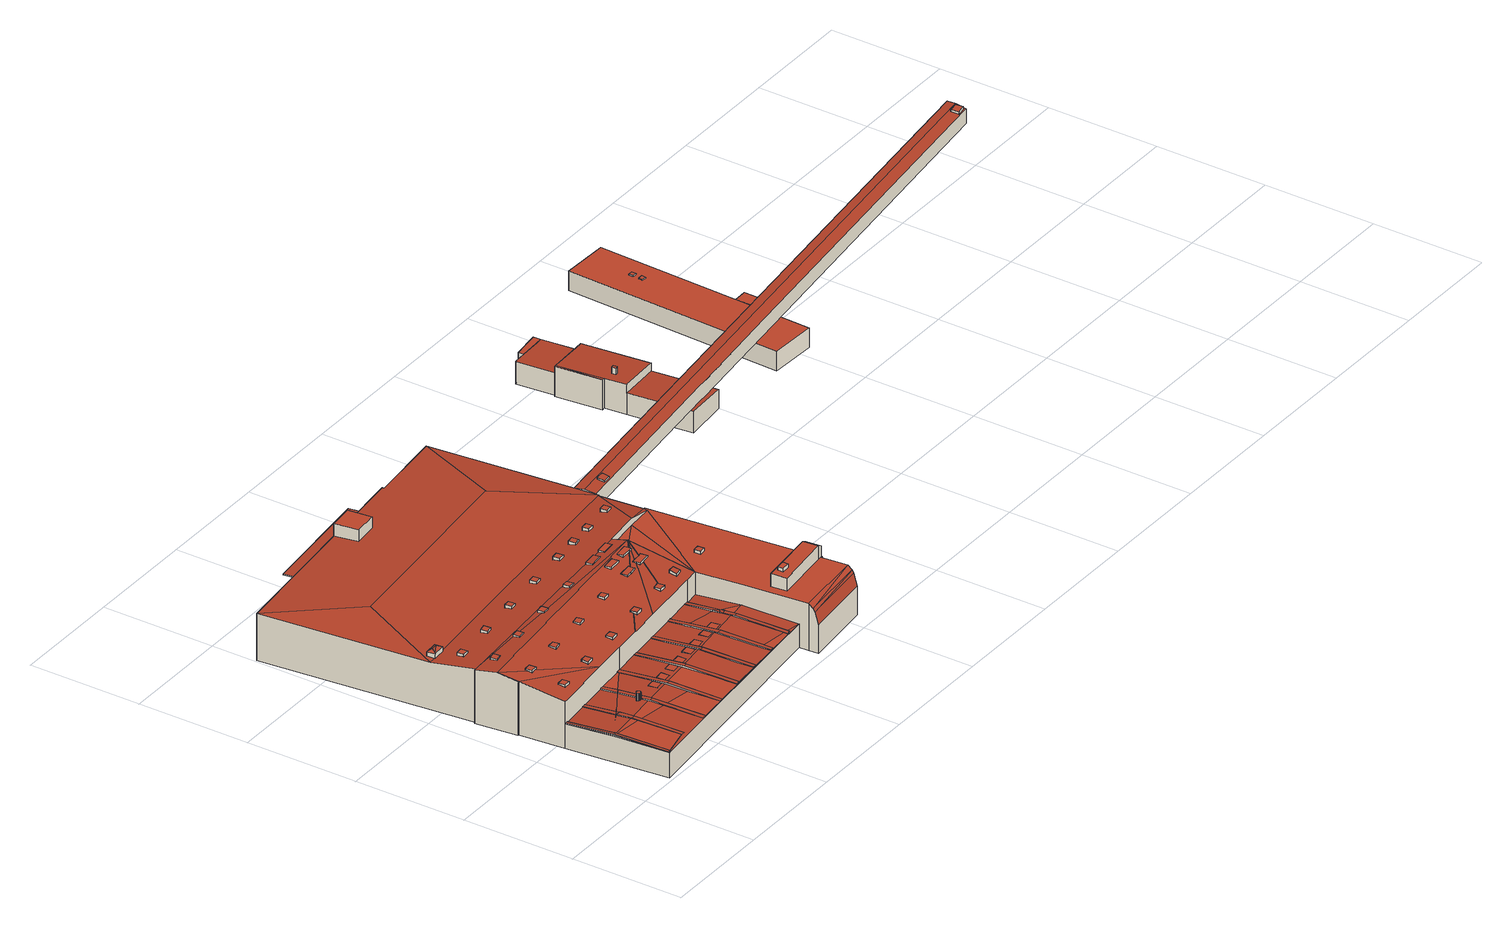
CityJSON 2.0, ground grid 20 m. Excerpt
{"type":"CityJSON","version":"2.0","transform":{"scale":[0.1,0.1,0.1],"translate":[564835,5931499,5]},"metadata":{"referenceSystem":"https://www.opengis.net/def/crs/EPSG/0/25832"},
"CityObjects":{
"building1":{"type":"Building","attributes":{"Grundfläche 2D":3963.19,"Grundhöhe NN":5.28},"children":["building1-1","building1-2","building1-3","building1-4","building1-5","building1-6","building1-7","building1-8","building1-9","building1-10","building1-11","building1-12","building1-13","building1-14","building1-15","building1-16","building1-17","building1-18","building1-19","building1-20","building1-21","building1-22","building1-23","building1-24","building1-25","building1-26","building1-27","building1-28","building1-29","building1-30","building1-31","building1-32","building1-33","building1-34","building1-35","building1-36","building1-37","building1-38","building1-39","building1-40","building1-41","building1-42"],"geometry":[{"type":"MultiSurface","lod":"3","boundaries":[[[0,1,2,3,4,5,6,7,8,9,10,11,12]],[[9,8,13,14]],[[15,16,17,18,19,20,21]],[[20,19,22,23]],[[24,25,26]],[[26,25,27,28]],[[27,29,30,31,28]],[[30,29,32,33]],[[34,35,24,26,36,37]],[[38,39,40,41,42,43,44]],[[42,41,45,46]],[[47,48,49,50]],[[49,51,52]],[[49,52,50]],[[52,51,53,54]],[[55,56,55,57,54,53]],[[58,59,60,61,62,63,64,65,66,67]],[[65,64,68,69]],[[70,71,72,73]],[[72,74,73]],[[73,74,75,76,77,78,79,80]],[[79,78,81,82]],[[83,84,85,86],[87,88,89,90]],[[91,92,93,94]],[[95,96,97,98,99,100]],[[56,101,102,81,103,104,57,55]],[[105,106,56,55,107]],[[108,109,110,111,112,102,113]],[[114,102,112]],[[115,102,116]],[[117,118,119,120,46,102,115]],[[45,102,46]],[[121,122,82,102,45]],[[81,102,82]],[[123,113,102,124]],[[125,126,127,128,129,130,116,102,114,131,132,133,134]],[[135,106,105,107,136]],[[137,104,103,138,139]],[[122,121,140,141]],[[142,111,110,143]],[[144,145,124,146,147]],[[148,149,150,151]],[[149,148,152,153,142,143,154,155]],[[145,156,157,123,124]],[[158,159,160,161,162,133,132,163,164,165,166]],[[167,168,129,128,169,170,171]],[[136,172,173,174,175,176,177,178,179,106,135]],[[180,181,182,119,118]],[[141,140,183,184,185,186]],[[187,97,188,137,139,189,190,191,192]],[[193,194,185,184,195]],[[98,97,187]],[[174,173,175]],[[196,197,198,199,200,201,202,203,204,205,206]],[[204,207,205]],[[208,209,210,211,207,212,213]],[[207,211,210,209,214,206,205]],[[215,216,217,218,219,212,220,221]],[[212,219,218,217,216,215,213]],[[221,222,223]],[[224,225,226,221,223]],[[227,228,224,223]],[[229,230,215,230]],[[231,232,231,229,230,229]],[[233,234,235]],[[215,230,236,230]],[[215,221,226,225,224,237,238,235,239,240,241,242,243],[236,230,229,231,232,231,229,230,215,230],[235,234,233]],[[242,243,215,243]],[[241,242,243,242]],[[244,245,246,247,215,243,242,241,248],[215,249,250,249]],[[250,249,215,249]],[[247,251,252]],[[253,247,252]],[[254,255,251,247,256,257,258,259,260,261,262,263],[264,265,266,267]],[[255,209,208]],[[251,255,208]],[[214,196,206]],[[268,253,252]],[[269,258,257]],[[270,271,269]],[[271,258,269]],[[272,273,274,270]],[[274,271,270]],[[56,106,179,275]],[[247,253,215]],[[213,268,252,251,208]],[[253,268,213,215]],[[13,8,7,6,5,4,3,158,166,165,164,163,132,131,114]],[[13,114,112,14]],[[152,148,151,1,0,12,11,10,9,14,112,111,142,153]],[[22,19,18,180,118,117,115]],[[22,115,116,23]],[[130,129,168,167,15,21,20,23,116]],[[149,24,35,150]],[[154,143,110,109,32,29,27,25,24,149,155]],[[32,109,108,33]],[[113,123,157,156,28,31,30,33,108]],[[28,156,145,26]],[[144,147,37,36,26,145]],[[184,183,140,121,45,41,40,39,38,193,195]],[[181,43,42,46,120,119,182]],[[176,175,49,48,177]],[[173,51,49,175]],[[53,51,173,172,136,107,55]],[[50,52,54,57,104,137,188,97]],[[96,95,47,50,97]],[[68,64,63,62,61,60,171,170,169,128,127,126]],[[68,126,125,69]],[[67,66,65,69,125,134,133,162,161,160,159,59,58]],[[72,71,100,99,98,187,192,191,75,74]],[[75,191,190,76]],[[77,189,139,138,103,81,78]],[[185,194,70,73,80,79,82,122,141,186]],[[86,267,266,83]],[[83,266,265,84]],[[264,85,84,265]],[[94,202,201,91]],[[91,201,200,92]],[[199,93,92,200]],[[202,94,93,199]],[[276,101,56,275,179,277]],[[278,102,101,276]],[[279,204,203,202,199,198,280]],[[281,212,207,204,279]],[[282,220,212,281]],[[283,222,221,220,282]],[[284,223,222,283]],[[285,227,223,284,277,179]],[[179,178,177,48,47,95,100,71,70,194,193,38,44,43,238,237,224,228,227,285]],[[248,241,240,239,235,238,43,181,180,18,17,16,15,167,171,60,59,159,158,3,2,1,151,150,35,34,37,246,245,244]],[[147,146,247,246,37]],[[102,278,286,257,256,247,146,124]],[[287,259,258,288]],[[289,260,259,287]],[[290,291,262,261,260,289]],[[292,263,262,291]],[[293,254,263,292]],[[294,255,254,293]],[[295,209,255,294]],[[296,214,209,295]],[[297,196,214,296]],[[298,197,196,297]],[[280,198,197,298]],[[299,272,270,269,257,286]],[[300,273,272,299]],[[301,302,288,258,271,274,273,300]],[[276,277,284,283,282,281,279,280,298,297,296,295,294,293,292,291,290,289,287,288,302,301,300,299,286,278]]],"semantics":{"surfaces":[{"type":"RoofSurface"},{"type":"WallSurface"},{"type":"GroundSurface"}],"values":[0,0,0,0,0,0,0,0,0,0,0,0,0,0,0,0,0,0,0,0,0,0,0,0,0,0,0,0,0,0,0,0,0,0,0,0,0,0,0,0,0,0,0,0,0,0,0,0,0,0,0,0,0,0,0,0,0,0,0,0,0,0,0,0,0,0,0,0,0,0,0,0,0,0,0,0,0,0,0,0,0,0,0,1,1,1,1,1,1,1,1,1,1,1,1,1,1,1,1,1,1,1,1,1,1,1,1,1,1,1,1,1,1,1,1,1,1,1,1,1,1,1,1,1,1,1,1,1,1,1,1,1,1,1,1,1,1,1,1,1,1,1,1,1,1,1,2]}}]},
"building1-1":{"type":"BuildingInstallation","attributes":{"relationToConstruction":"outside"},"parents":["building1"],"geometry":[{"type":"MultiSurface","lod":"3","boundaries":[[[303,304,305,306]],[[305,307,306]],[[306,307,308,303]],[[303,308,304]]],"semantics":{"surfaces":[{"type":"RoofSurface"},{"type":"WallSurface"}],"values":[0,1,1,1]}}]},
"building1-2":{"type":"BuildingInstallation","attributes":{"relationToConstruction":"outside"},"parents":["building1"],"geometry":[{"type":"MultiSurface","lod":"3","boundaries":[[[309,310,311,312]],[[313,310,309]],[[314,311,310,313]],[[312,311,314]]],"semantics":{"surfaces":[{"type":"RoofSurface"},{"type":"WallSurface"}],"values":[0,1,1,1]}}]},
"building1-3":{"type":"BuildingInstallation","attributes":{"relationToConstruction":"outside"},"parents":["building1"],"geometry":[{"type":"MultiSurface","lod":"3","boundaries":[[[315,316,317,318,319,285]],[[320,321,322,323,315]],[[323,316,315]],[[285,179,106,56,320,315]],[[320,56,324,321]],[[321,324,105,135,323,322]],[[316,323,135,174]],[[325,178,319,318,317,316,174]],[[285,319,178,179]]],"semantics":{"surfaces":[{"type":"RoofSurface"},{"type":"WallSurface"}],"values":[0,0,0,1,1,1,1,1,1]}}]},
"building1-4":{"type":"BuildingInstallation","attributes":{"relationToConstruction":"outside"},"parents":["building1"],"geometry":[{"type":"MultiSurface","lod":"3","boundaries":[[[326,327,328,329]],[[330,327,326]],[[331,328,327,330]],[[329,328,331]]],"semantics":{"surfaces":[{"type":"RoofSurface"},{"type":"WallSurface"}],"values":[0,1,1,1]}}]},
"building1-5":{"type":"BuildingInstallation","attributes":{"relationToConstruction":"outside"},"parents":["building1"],"geometry":[{"type":"MultiSurface","lod":"3","boundaries":[[[332,333,334,335]],[[336,333,332]],[[337,334,333,336]],[[335,334,337]]],"semantics":{"surfaces":[{"type":"RoofSurface"},{"type":"WallSurface"}],"values":[0,1,1,1]}}]},
"building1-6":{"type":"BuildingInstallation","attributes":{"relationToConstruction":"outside"},"parents":["building1"],"geometry":[{"type":"MultiSurface","lod":"3","boundaries":[[[338,339,340,341]],[[342,339,338]],[[343,340,339,342]],[[341,340,343]]],"semantics":{"surfaces":[{"type":"RoofSurface"},{"type":"WallSurface"}],"values":[0,1,1,1]}}]},
"building1-7":{"type":"BuildingInstallation","attributes":{"relationToConstruction":"outside"},"parents":["building1"],"geometry":[{"type":"MultiSurface","lod":"3","boundaries":[[[344,345,346,347,348,349,350,351,352,353,354,355,356,357,358,359,360,361,362,363,364,365,366]],[[348,367,368,349]],[[346,369,370,347]],[[347,370,367,348]],[[349,368,371,350]],[[350,371,372,351]],[[351,372,373,352]],[[352,373,374,353]],[[353,374,375,354]],[[354,375,376,355]],[[355,376,377,356]],[[356,377,378,357]],[[357,378,379,358]],[[358,379,380,359]],[[359,380,381,360]],[[360,381,382,361]],[[361,382,383,362]],[[362,383,384,363]],[[363,384,385,364]],[[385,189,77,365,364]],[[365,77,76,366]],[[190,191,344,366,76]],[[344,191,386,345]],[[345,386,369,346]]],"semantics":{"surfaces":[{"type":"RoofSurface"},{"type":"WallSurface"}],"values":[0,1,1,1,1,1,1,1,1,1,1,1,1,1,1,1,1,1,1,1,1,1,1,1]}}]},
"building1-8":{"type":"BuildingInstallation","attributes":{"relationToConstruction":"outside"},"parents":["building1"],"geometry":[{"type":"MultiSurface","lod":"3","boundaries":[[[387,388,389,390]],[[391,388,387]],[[392,389,388,391]],[[390,389,392]]],"semantics":{"surfaces":[{"type":"RoofSurface"},{"type":"WallSurface"}],"values":[0,1,1,1]}}]},
"building1-9":{"type":"BuildingInstallation","attributes":{"relationToConstruction":"outside"},"parents":["building1"],"geometry":[{"type":"MultiSurface","lod":"3","boundaries":[[[393,394,395,396]],[[396,397,398]],[[395,397,396]],[[399,397,394]],[[394,397,395]],[[400,398,397,399]],[[211,401,394,393,396,402]],[[403,399,394,401]],[[210,404,398,400,399,403]],[[402,396,398,404]]],"semantics":{"surfaces":[{"type":"RoofSurface"},{"type":"WallSurface"}],"values":[0,0,0,0,0,0,1,1,1,1]}}]},
"building1-10":{"type":"BuildingInstallation","attributes":{"relationToConstruction":"outside"},"parents":["building1"],"geometry":[{"type":"MultiSurface","lod":"3","boundaries":[[[405,406,407,408,409,410,411,412,413]],[[406,414,415,407]],[[407,415,416,408]],[[234,417,418,412,411,410,409,408,416,419]],[[418,233,420,414,406,405,413,412]]],"semantics":{"surfaces":[{"type":"RoofSurface"},{"type":"WallSurface"}],"values":[0,1,1,1,1]}}]},
"building1-11":{"type":"BuildingInstallation","attributes":{"relationToConstruction":"outside"},"parents":["building1"],"geometry":[{"type":"MultiSurface","lod":"3","boundaries":[[[421,422,423,424]],[[425,421,424,426]],[[427,422,421,425]],[[428,423,422,427]],[[423,428,426,424]]],"semantics":{"surfaces":[{"type":"RoofSurface"},{"type":"WallSurface"}],"values":[0,1,1,1,1]}}]},
"building1-12":{"type":"BuildingInstallation","attributes":{"relationToConstruction":"outside"},"parents":["building1"],"geometry":[{"type":"MultiSurface","lod":"3","boundaries":[[[429,430,431,432]],[[433,429,432,434]],[[435,430,429,433]],[[436,431,430,435]],[[434,432,431,436]]],"semantics":{"surfaces":[{"type":"RoofSurface"},{"type":"WallSurface"}],"values":[0,1,1,1,1]}}]},
"building1-13":{"type":"BuildingInstallation","attributes":{"relationToConstruction":"outside"},"parents":["building1"],"geometry":[{"type":"MultiSurface","lod":"3","boundaries":[[[437,438,439,440]],[[441,437,440,442]],[[443,438,437,441]],[[444,439,438,443]],[[442,440,439,444]]],"semantics":{"surfaces":[{"type":"RoofSurface"},{"type":"WallSurface"}],"values":[0,1,1,1,1]}}]},
"building1-14":{"type":"BuildingInstallation","attributes":{"relationToConstruction":"outside"},"parents":["building1"],"geometry":[{"type":"MultiSurface","lod":"3","boundaries":[[[445,446,447,448]],[[449,445,448,450]],[[451,446,445,449]],[[452,447,446,451]],[[450,448,447,452]]],"semantics":{"surfaces":[{"type":"RoofSurface"},{"type":"WallSurface"}],"values":[0,1,1,1,1]}}]},
"building1-15":{"type":"BuildingInstallation","attributes":{"relationToConstruction":"outside"},"parents":["building1"],"geometry":[{"type":"MultiSurface","lod":"3","boundaries":[[[453,454,455,456]],[[457,453,456,458]],[[459,454,453,457]],[[460,455,454,459]],[[458,456,455,460]]],"semantics":{"surfaces":[{"type":"RoofSurface"},{"type":"WallSurface"}],"values":[0,1,1,1,1]}}]},
"building1-16":{"type":"BuildingInstallation","attributes":{"relationToConstruction":"outside"},"parents":["building1"],"geometry":[{"type":"MultiSurface","lod":"3","boundaries":[[[461,462,463,464]],[[465,461,464,466]],[[467,462,461,465]],[[468,463,462,467]],[[466,464,463,468]]],"semantics":{"surfaces":[{"type":"RoofSurface"},{"type":"WallSurface"}],"values":[0,1,1,1,1]}}]},
"building1-17":{"type":"BuildingInstallation","attributes":{"relationToConstruction":"outside"},"parents":["building1"],"geometry":[{"type":"MultiSurface","lod":"3","boundaries":[[[469,470,471,472]],[[473,469,472,474]],[[475,470,469,473]],[[476,471,470,475]],[[474,472,471,476]]],"semantics":{"surfaces":[{"type":"RoofSurface"},{"type":"WallSurface"}],"values":[0,1,1,1,1]}}]},
"building1-18":{"type":"BuildingInstallation","attributes":{"relationToConstruction":"outside"},"parents":["building1"],"geometry":[{"type":"MultiSurface","lod":"3","boundaries":[[[477,478,479,480,481,482,483]],[[478,484,485,479]],[[229,480,479,485]],[[480,229,236,486,482,481]],[[483,482,486,230]],[[487,477,483,230]],[[477,487,484,478]]],"semantics":{"surfaces":[{"type":"RoofSurface"},{"type":"WallSurface"}],"values":[0,1,1,1,1,1,1]}}]},
"building1-19":{"type":"BuildingInstallation","attributes":{"relationToConstruction":"outside"},"parents":["building1"],"geometry":[{"type":"MultiSurface","lod":"3","boundaries":[[[488,489,490,491]],[[492,488,491,493]],[[494,489,488,492]],[[495,490,489,494]],[[493,491,490,495]]],"semantics":{"surfaces":[{"type":"RoofSurface"},{"type":"WallSurface"}],"values":[0,1,1,1,1]}}]},
"building1-20":{"type":"BuildingInstallation","attributes":{"relationToConstruction":"outside"},"parents":["building1"],"geometry":[{"type":"MultiSurface","lod":"3","boundaries":[[[496,497,498,499,500]],[[498,501,502,499]],[[499,502,503,500]],[[500,503,504,505,497,496]],[[497,505,501,498]]],"semantics":{"surfaces":[{"type":"RoofSurface"},{"type":"WallSurface"}],"values":[0,1,1,1,1]}}]},
"building1-21":{"type":"BuildingInstallation","attributes":{"relationToConstruction":"outside"},"parents":["building1"],"geometry":[{"type":"MultiSurface","lod":"3","boundaries":[[[506,507,508,509,510,511]],[[219,512,510,509,508,513]],[[514,511,510,512]],[[218,515,507,506,511,514]],[[513,508,507,515]]],"semantics":{"surfaces":[{"type":"RoofSurface"},{"type":"WallSurface"}],"values":[0,1,1,1,1]}}]},
"building1-22":{"type":"BuildingInstallation","attributes":{"relationToConstruction":"outside"},"parents":["building1"],"geometry":[{"type":"MultiSurface","lod":"3","boundaries":[[[85,516,517,86]],[[516,261,262,517]],[[517,262,263,267,86]],[[261,516,85,264]]],"semantics":{"surfaces":[{"type":"RoofSurface"},{"type":"WallSurface"}],"values":[0,1,1,1]}}]},
"building1-23":{"type":"BuildingInstallation","attributes":{"relationToConstruction":"outside"},"parents":["building1"],"geometry":[{"type":"MultiSurface","lod":"3","boundaries":[[[518,519,520,521,522,523,524]],[[520,525,225,526,521]],[[521,526,527,528,523,522]],[[529,524,523,528]],[[524,529,530,226,531,525,520,519,518]]],"semantics":{"surfaces":[{"type":"RoofSurface"},{"type":"WallSurface"}],"values":[0,1,1,1,1]}}]},
"building1-24":{"type":"BuildingInstallation","attributes":{"relationToConstruction":"outside"},"parents":["building1"],"geometry":[{"type":"MultiSurface","lod":"3","boundaries":[[[532,533,534,535]],[[536,532,535,537]],[[538,533,532,536]],[[539,534,533,538]],[[537,535,534,539]]],"semantics":{"surfaces":[{"type":"RoofSurface"},{"type":"WallSurface"}],"values":[0,1,1,1,1]}}]},
"building1-25":{"type":"BuildingInstallation","attributes":{"relationToConstruction":"outside"},"parents":["building1"],"geometry":[{"type":"MultiSurface","lod":"3","boundaries":[[[540,541,542,543]],[[544,540,543,545]],[[546,541,540,544]],[[547,542,541,546]],[[545,543,542,547]]],"semantics":{"surfaces":[{"type":"RoofSurface"},{"type":"WallSurface"}],"values":[0,1,1,1,1]}}]},
"building1-26":{"type":"BuildingInstallation","attributes":{"relationToConstruction":"outside"},"parents":["building1"],"geometry":[{"type":"MultiSurface","lod":"3","boundaries":[[[548,549,550,551,552]],[[217,553,551,550,554]],[[551,553,555,552]],[[552,555,216,556,549,548]],[[549,556,554,550]]],"semantics":{"surfaces":[{"type":"RoofSurface"},{"type":"WallSurface"}],"values":[0,1,1,1,1]}}]},
"building1-27":{"type":"BuildingInstallation","attributes":{"relationToConstruction":"outside"},"parents":["building1"],"geometry":[{"type":"MultiSurface","lod":"3","boundaries":[[[557,558,559,560,561,562,563]],[[558,564,565,559]],[[232,560,559,565]],[[566,562,561,560,232,567]],[[566,231,563,562]],[[568,557,563,231]],[[557,568,564,558]]],"semantics":{"surfaces":[{"type":"RoofSurface"},{"type":"WallSurface"}],"values":[0,1,1,1,1,1,1]}}]},
"building1-28":{"type":"BuildingInstallation","attributes":{"relationToConstruction":"outside"},"parents":["building1"],"geometry":[{"type":"MultiSurface","lod":"3","boundaries":[[[569,570,571,572]],[[573,569,572,574]],[[575,570,569,573]],[[576,571,570,575]],[[574,572,571,576]]],"semantics":{"surfaces":[{"type":"RoofSurface"},{"type":"WallSurface"}],"values":[0,1,1,1,1]}}]},
"building1-29":{"type":"BuildingInstallation","attributes":{"relationToConstruction":"outside"},"parents":["building1"],"geometry":[{"type":"MultiSurface","lod":"3","boundaries":[[[577,578,579,580,581,582,583]],[[242,579,578,584]],[[579,242,585,580]],[[585,586,581,580]],[[581,586,587,582]],[[249,583,582,587]],[[583,249,243,577]],[[584,578,577,243]]],"semantics":{"surfaces":[{"type":"RoofSurface"},{"type":"WallSurface"}],"values":[0,1,1,1,1,1,1,1]}}]},
"building1-30":{"type":"BuildingInstallation","attributes":{"relationToConstruction":"outside"},"parents":["building1"],"geometry":[{"type":"MultiSurface","lod":"3","boundaries":[[[588,589,590,591]],[[592,588,591,593]],[[594,589,588,592]],[[595,590,589,594]],[[593,591,590,595]]],"semantics":{"surfaces":[{"type":"RoofSurface"},{"type":"WallSurface"}],"values":[0,1,1,1,1]}}]},
"building1-31":{"type":"BuildingInstallation","attributes":{"relationToConstruction":"outside"},"parents":["building1"],"geometry":[{"type":"MultiSurface","lod":"3","boundaries":[[[596,597,598,599]],[[600,596,599,601]],[[596,600,602,597]],[[603,598,597,602]],[[598,603,601,599]]],"semantics":{"surfaces":[{"type":"RoofSurface"},{"type":"WallSurface"}],"values":[0,1,1,1,1]}}]},
"building1-32":{"type":"BuildingInstallation","attributes":{"relationToConstruction":"outside"},"parents":["building1"],"geometry":[{"type":"MultiSurface","lod":"3","boundaries":[[[604,605,606,607,608,609,610,611,612]],[[613,614,615,611,610,609,608,607,616,617]],[[250,612,611,615]],[[618,605,604,612,250,619]],[[605,618,620,606]],[[606,620,616,607]]],"semantics":{"surfaces":[{"type":"RoofSurface"},{"type":"WallSurface"}],"values":[0,1,1,1,1,1]}}]},
"building1-33":{"type":"BuildingInstallation","attributes":{"relationToConstruction":"outside"},"parents":["building1"],"geometry":[{"type":"MultiSurface","lod":"3","boundaries":[[[621,622,623,624]],[[625,621,624,626]],[[627,622,621,625]],[[628,623,622,627]],[[626,624,623,628]]],"semantics":{"surfaces":[{"type":"RoofSurface"},{"type":"WallSurface"}],"values":[0,1,1,1,1]}}]},
"building1-34":{"type":"BuildingInstallation","attributes":{"relationToConstruction":"outside"},"parents":["building1"],"geometry":[{"type":"MultiSurface","lod":"3","boundaries":[[[629,630,631,632]],[[633,629,632,634]],[[635,630,629,633]],[[636,631,630,635]],[[634,632,631,636]]],"semantics":{"surfaces":[{"type":"RoofSurface"},{"type":"WallSurface"}],"values":[0,1,1,1,1]}}]},
"building1-35":{"type":"BuildingInstallation","attributes":{"relationToConstruction":"outside"},"parents":["building1"],"geometry":[{"type":"MultiSurface","lod":"3","boundaries":[[[637,638,639,640]],[[88,637,640,89]],[[87,638,637,88]],[[90,639,638,87]],[[89,640,639,90]]],"semantics":{"surfaces":[{"type":"RoofSurface"},{"type":"WallSurface"}],"values":[0,1,1,1,1]}}]},
"building1-36":{"type":"BuildingInstallation","attributes":{"relationToConstruction":"outside"},"parents":["building1"],"geometry":[{"type":"MultiSurface","lod":"3","boundaries":[[[641,642,643,644]],[[645,641,644,646]],[[647,642,641,645]],[[648,643,642,647]],[[646,644,643,648]]],"semantics":{"surfaces":[{"type":"RoofSurface"},{"type":"WallSurface"}],"values":[0,1,1,1,1]}}]},
"building1-37":{"type":"BuildingInstallation","attributes":{"relationToConstruction":"outside"},"parents":["building1"],"geometry":[{"type":"MultiSurface","lod":"3","boundaries":[[[649,650,651,652]],[[653,649,652,654]],[[655,650,649,653]],[[656,651,650,655]],[[654,652,651,656]]],"semantics":{"surfaces":[{"type":"RoofSurface"},{"type":"WallSurface"}],"values":[0,1,1,1,1]}}]},
"building1-38":{"type":"BuildingInstallation","attributes":{"relationToConstruction":"outside"},"parents":["building1"],"geometry":[{"type":"MultiSurface","lod":"3","boundaries":[[[657,658,659,660]],[[661,657,660,662]],[[657,661,663,658]],[[664,659,658,663]],[[662,660,659,664]]],"semantics":{"surfaces":[{"type":"RoofSurface"},{"type":"WallSurface"}],"values":[0,1,1,1,1]}}]},
"building1-39":{"type":"BuildingInstallation","attributes":{"relationToConstruction":"outside"},"parents":["building1"],"geometry":[{"type":"MultiSurface","lod":"3","boundaries":[[[665,666,667,668]],[[669,665,668,670]],[[671,666,665,669]],[[672,667,666,671]],[[670,668,667,672]]],"semantics":{"surfaces":[{"type":"RoofSurface"},{"type":"WallSurface"}],"values":[0,1,1,1,1]}}]},
"building1-40":{"type":"BuildingInstallation","attributes":{"relationToConstruction":"outside"},"parents":["building1"],"geometry":[{"type":"MultiSurface","lod":"3","boundaries":[[[673,674,675,676]],[[677,673,676,678]],[[679,674,673,677]],[[680,675,674,679]],[[678,676,675,680]]],"semantics":{"surfaces":[{"type":"RoofSurface"},{"type":"WallSurface"}],"values":[0,1,1,1,1]}}]},
"building1-41":{"type":"BuildingInstallation","attributes":{"relationToConstruction":"outside"},"parents":["building1"],"geometry":[{"type":"MultiSurface","lod":"3","boundaries":[[[681,682,683,684]],[[685,682,681]],[[686,683,682,685]],[[684,683,686]]],"semantics":{"surfaces":[{"type":"RoofSurface"},{"type":"WallSurface"}],"values":[0,1,1,1]}}]},
"building1-42":{"type":"BuildingInstallation","attributes":{"relationToConstruction":"outside"},"parents":["building1"],"geometry":[{"type":"MultiSurface","lod":"3","boundaries":[[[687,688,689,690]],[[689,691,690]],[[690,691,692,687]],[[687,692,688]]],"semantics":{"surfaces":[{"type":"RoofSurface"},{"type":"WallSurface"}],"values":[0,1,1,1]}}]},
"building2":{"type":"Building","attributes":{"Grundfläche 2D":93.52,"Grundhöhe NN":10.15},"geometry":[{"type":"Solid","lod":"3","boundaries":[[[[693,694,695,696]],[[697,695,694,698]],[[699,696,695,697]],[[700,693,696,699]],[[698,694,693,700]],[[699,697,698,700]]]],"semantics":{"surfaces":[{"type":"RoofSurface"},{"type":"WallSurface"},{"type":"GroundSurface"}],"values":[[0,1,1,1,1,2]]}}]},
"building3":{"type":"Building","attributes":{"Grundfläche 2D":258.44,"Grundhöhe NN":5.4},"children":["building3-1"],"geometry":[{"type":"Solid","lod":"3","boundaries":[[[[701,702,703,704,705]],[[706,707,701]],[[707,702,701]],[[708,709,710,711]],[[712,713,714,715]],[[716,717,711,718]],[[719,708,711,720]],[[721,709,708,719]],[[722,710,709,721]],[[723,724,706,701,705,717,716]],[[725,707,706,724]],[[726,702,707,725]],[[703,702,726,727,715]],[[704,703,715,714]],[[717,705,704,714,728,729]],[[730,712,715,727]],[[731,713,712,730]],[[728,714,713,731]],[[720,711,717,729]],[[732,718,711,710,722]],[[723,716,718,732]],[[720,729,728,731,730,727,726,725,724,723,732,722,721,719]]]],"semantics":{"surfaces":[{"type":"RoofSurface"},{"type":"WallSurface"},{"type":"GroundSurface"}],"values":[[0,0,0,0,0,0,1,1,1,1,1,1,1,1,1,1,1,1,1,1,1,2]]}}]},
"building3-1":{"type":"BuildingInstallation","attributes":{"relationToConstruction":"outside"},"parents":["building3"],"geometry":[{"type":"MultiSurface","lod":"3","boundaries":[[[733,734,735,736]],[[737,733,736,738]],[[733,737,739,734]],[[734,739,740,735]],[[738,736,735,740]]],"semantics":{"surfaces":[{"type":"RoofSurface"},{"type":"WallSurface"}],"values":[0,1,1,1,1]}}]},
"building4":{"type":"Building","attributes":{"Grundfläche 2D":800.6,"Grundhöhe NN":5.35},"children":["building4-1","building4-2","building4-3","building4-4"],"geometry":[{"type":"Solid","lod":"3","boundaries":[[[[741,742,743,744,745,746,747]],[[748,745,744,749]],[[747,750,741]],[[751,752,753,754]],[[755,746,745,748,756]],[[757,758,759,760,743,742,741,750,747,746,755]],[[761,749,744,743,760]],[[756,748,749,761]],[[754,762,763,751]],[[751,763,764,752]],[[752,764,765,753]],[[753,765,762,754]],[[757,755,756,761,760,759,758]],[[762,765,764,763]]]],"semantics":{"surfaces":[{"type":"RoofSurface"},{"type":"WallSurface"},{"type":"GroundSurface"}],"values":[[0,0,0,0,1,1,1,1,1,1,1,1,2,2]]}}]},
"building4-1":{"type":"BuildingInstallation","attributes":{"relationToConstruction":"outside"},"parents":["building4"],"geometry":[{"type":"MultiSurface","lod":"3","boundaries":[[[766,767,768,769]],[[770,766,769,771]],[[772,767,766,770]],[[773,768,767,772]],[[771,769,768,773]]],"semantics":{"surfaces":[{"type":"RoofSurface"},{"type":"WallSurface"}],"values":[0,1,1,1,1]}}]},
"building4-2":{"type":"BuildingInstallation","attributes":{"relationToConstruction":"outside"},"parents":["building4"],"geometry":[{"type":"MultiSurface","lod":"3","boundaries":[[[774,775,776,777]],[[778,774,777,779]],[[780,775,774,778]],[[781,776,775,780]],[[779,777,776,781]]],"semantics":{"surfaces":[{"type":"RoofSurface"},{"type":"WallSurface"}],"values":[0,1,1,1,1]}}]},
"building4-3":{"type":"BuildingInstallation","attributes":{"relationToConstruction":"outside"},"parents":["building4"],"geometry":[{"type":"MultiSurface","lod":"3","boundaries":[[[782,783,784,785]],[[786,782,785,787]],[[788,783,782,786]],[[789,784,783,788]],[[787,785,784,789]]],"semantics":{"surfaces":[{"type":"RoofSurface"},{"type":"WallSurface"}],"values":[0,1,1,1,1]}}]},
"building4-4":{"type":"BuildingInstallation","attributes":{"relationToConstruction":"outside"},"parents":["building4"],"geometry":[{"type":"MultiSurface","lod":"3","boundaries":[[[790,791,792,793]],[[794,790,793,795]],[[796,791,790,794]],[[797,792,791,796]],[[795,793,792,797]]],"semantics":{"surfaces":[{"type":"RoofSurface"},{"type":"WallSurface"}],"values":[0,1,1,1,1]}}]},
"building5":{"type":"Building","attributes":{"Grundfläche 2D":12.72,"Grundhöhe NN":5.35},"geometry":[{"type":"Solid","lod":"3","boundaries":[[[[798,799,800,801]],[[801,802,803,798]],[[798,803,804,799]],[[799,804,805,800]],[[800,805,802,801]],[[802,805,804,803]]]],"semantics":{"surfaces":[{"type":"RoofSurface"},{"type":"WallSurface"},{"type":"GroundSurface"}],"values":[[0,1,1,1,1,2]]}}]}
},
"vertices":[
[399,218,48],[399,222,48],[395,221,48],[391,221,48],[394,193,50],[394,192,50],[396,178,51],[396,176,51],[400,135,53],[408,135,53],[404,174,51],[403,175,51],[402,189,50],[410,43,48],[417,44,48],[289,210,48],[286,210,48],[285,210,48],[282,210,48],[291,123,53],[298,124,53],[298,128,53],[300,32,48],[308,33,48],[451,179,51],[452,166,52],[459,172,51],[453,160,52],[460,163,52],[455,140,53],[462,141,53],[460,158,52],[464,49,48],[471,50,48],[452,227,48],[446,227,48],[453,226,48],[453,227,48],[227,204,48],[227,201,48],[227,200,48],[236,118,53],[243,118,53],[234,205,48],[233,205,48],[245,26,48],[252,27,48],[121,193,48],[114,192,48],[120,135,51],[127,139,51],[120,134,51],[128,132,52],[123,106,53],[130,107,53],[132,21,48],[78,9,48],[139,21,48],[343,215,48],[343,216,48],[336,215,48],[338,195,49],[338,193,49],[345,133,53],[345,129,53],[352,130,53],[349,162,51],[346,193,49],[355,38,48],[362,38,48],[179,199,48],[172,198,48],[175,169,50],[182,173,50],[175,168,50],[179,131,52],[179,130,52],[179,129,52],[181,112,53],[188,113,53],[188,116,53],[190,21,48],[198,21,48],[509,110,111],[512,82,111],[614,93,112],[611,120,112],[539,108,111],[539,98,111],[524,97,111],[523,107,111],[261,704,111],[304,708,111],[299,750,111],[256,746,111],[121,193,47],[125,152,49],[127,139,50],[175,169,48],[172,193,47],[172,198,47],[78,7,48],[499,51,46],[183,89,50],[131,95,51],[73,102,51],[68,102,51],[124,96,51],[471,50,47],[464,49,47],[464,55,47],[415,61,47],[417,44,47],[471,54,47],[410,43,47],[300,32,47],[308,33,47],[296,75,49],[290,127,51],[242,122,51],[247,81,49],[239,82,49],[191,88,50],[461,146,51],[488,150,51],[362,38,47],[355,38,47],[351,68,48],[345,133,51],[298,128,51],[303,74,49],[408,62,47],[400,140,51],[352,134,51],[359,67,48],[73,103,51],[123,108,51],[130,109,51],[181,112,51],[180,115,51],[235,121,51],[188,116,51],[407,140,51],[454,146,51],[453,226,47],[459,172,50],[480,230,46],[453,227,46],[402,189,49],[451,179,49],[446,227,47],[399,222,47],[403,175,49],[404,174,49],[453,160,51],[452,166,50],[460,163,50],[460,158,51],[391,221,47],[343,216,47],[343,215,47],[346,193,48],[346,191,48],[396,176,49],[396,178,49],[394,192,48],[394,193,48],[289,210,47],[289,207,47],[338,193,48],[338,195,48],[336,215,47],[120,129,50],[120,134,50],[73,105,51],[120,135,50],[119,146,49],[114,192,47],[64,187,47],[59,187,47],[282,210,47],[234,205,47],[236,187,48],[229,183,48],[227,200,47],[182,173,48],[183,160,49],[175,168,48],[128,132,50],[179,129,51],[179,130,50],[179,131,50],[176,157,49],[227,204,47],[179,199,47],[227,201,47],[550,773,88],[413,759,88],[413,762,88],[299,750,88],[304,708,90],[261,704,90],[256,746,88],[171,737,88],[5,720,88],[106,578,98],[480,616,98],[36,421,88],[535,384,101],[578,475,88],[74,424,88],[50,422,88],[44,342,100],[469,377,101],[580,475,88],[472,349,107],[243,345,103],[231,345,103],[163,344,102],[151,344,102],[41,342,100],[45,303,107],[49,267,100],[51,267,100],[172,198,88],[92,265,100],[82,272,101],[59,187,88],[64,187,88],[447,330,105],[454,335,105],[416,307,101],[403,297,100],[323,238,91],[332,245,92],[285,210,87],[448,330,105],[233,205,87],[234,205,87],[286,210,87],[289,210,87],[343,216,87],[432,307,101],[437,313,102],[395,221,87],[452,227,87],[453,227,87],[480,230,87],[391,221,87],[451,314,102],[411,248,91],[585,389,88],[535,384,89],[472,349,89],[589,396,88],[586,396,88],[488,150,88],[500,34,88],[626,47,88],[621,92,88],[624,92,88],[624,94,88],[621,121,88],[618,121,88],[614,93,88],[512,82,88],[509,110,88],[611,120,88],[469,377,89],[501,26,82],[502,23,76],[626,38,82],[502,17,54],[627,30,54],[627,36,76],[68,102,50],[78,7,3],[59,187,3],[499,51,3],[5,720,3],[413,762,3],[44,342,3],[41,342,3],[49,267,3],[51,267,3],[59,187,49],[500,34,3],[621,92,3],[626,47,3],[624,92,3],[624,94,3],[621,121,3],[618,121,3],[589,396,3],[586,396,3],[578,475,3],[580,475,3],[550,773,3],[413,759,3],[502,17,3],[627,30,3],[627,36,3],[626,38,3],
[381,157,51],[383,141,51],[398,143,51],[396,158,51],[396,158,50],[381,157,50],
[259,129,51],[258,144,51],[242,142,51],[244,127,51],[258,144,50],[242,142,50],
[68,102,53],[73,105,53],[72,106,53],[64,186,49],[64,187,49],[78,9,49],[83,9,49],[73,102,53],[73,103,53],[83,9,48],[64,186,47],
[313,134,51],[312,149,51],[297,148,51],[298,133,51],[312,149,50],[297,148,50],
[343,138,51],[341,153,51],[326,151,51],[328,136,51],[341,153,50],[326,151,50],
[233,126,51],[231,141,51],[217,140,51],[219,124,51],[231,141,50],[217,140,50],
[179,131,64],[178,132,64],[177,133,64],[176,134,64],[175,134,64],[174,133,64],[173,133,64],[172,132,64],[171,131,64],[171,130,64],[171,129,64],[172,128,64],[172,127,64],[173,127,64],[174,126,64],[175,126,64],[176,126,64],[177,126,64],[177,127,64],[178,128,64],[179,128,64],[179,129,64],[179,130,64],[175,134,50],[174,133,50],[177,133,50],[176,134,50],[173,133,50],[172,132,50],[171,131,50],[171,130,50],[171,129,51],[172,128,51],[172,127,51],[173,127,51],[174,126,51],[175,126,51],[176,126,51],[177,126,51],[177,127,51],[178,128,51],[179,128,51],[178,132,50],
[288,132,51],[287,147,51],[272,146,51],[273,131,51],[287,147,50],[272,146,50],
[50,422,96],[50,421,96],[56,429,100],[48,435,96],[66,430,100],[73,437,96],[74,423,96],[74,424,96],[50,421,88],[48,435,89],[74,423,88],[73,437,89],
[324,237,95],[324,232,95],[336,233,95],[335,245,95],[334,245,95],[332,245,95],[324,244,95],[323,244,95],[323,238,95],[324,232,90],[336,233,90],[335,245,92],[324,244,92],[323,244,92],[334,245,92],[324,237,91],
[101,208,95],[100,220,95],[88,219,95],[89,207,95],[101,208,90],[89,207,90],[100,220,92],[88,219,92],
[537,252,93],[536,263,93],[525,262,93],[526,251,93],[537,252,87],[526,251,87],[536,263,87],[525,262,87],
[411,359,106],[410,371,105],[386,369,105],[387,357,106],[411,359,104],[387,357,104],[410,371,101],[386,369,101],
[538,431,98],[549,432,98],[548,444,98],[536,443,98],[538,431,94],[536,443,92],[549,432,94],[548,444,92],
[250,281,104],[248,293,104],[236,291,104],[238,280,104],[250,281,100],[238,280,100],[248,293,102],[236,291,102],
[477,424,98],[489,425,98],[488,437,98],[476,436,98],[477,424,94],[476,436,92],[489,425,94],[488,437,92],
[256,224,95],[254,236,95],[242,235,95],[243,223,95],[256,224,90],[243,223,90],[254,236,92],[242,235,92],
[453,343,108],[429,340,108],[430,329,108],[447,330,108],[448,330,108],[454,331,108],[454,335,108],[429,340,107],[430,329,105],[454,331,105],[453,343,106],
[433,419,98],[444,421,98],[443,433,98],[431,431,98],[433,419,94],[431,431,92],[444,421,94],[443,433,92],
[413,338,108],[413,339,108],[389,336,108],[391,325,108],[414,327,108],[389,336,106],[391,325,105],[414,327,105],[413,338,106],[413,339,107],
[163,344,106],[163,346,106],[151,345,106],[151,344,106],[152,333,106],[164,334,106],[152,333,104],[151,345,102],[164,334,104],[163,346,102],
[624,94,107],[621,121,107],
[82,274,104],[83,265,104],[83,264,104],[95,265,104],[94,276,104],[94,277,104],[82,276,104],[83,264,100],[95,265,100],[94,276,102],[94,277,102],[82,276,102],[82,274,102],[83,265,100],
[307,406,98],[318,407,98],[317,419,98],[305,418,98],[307,406,94],[305,418,92],[318,407,94],[317,419,92],
[71,382,98],[83,383,98],[82,395,98],[70,394,98],[71,382,94],[70,394,92],[83,383,94],[82,395,92],
[243,345,106],[242,354,106],[230,353,106],[231,341,106],[243,342,106],[231,341,104],[230,353,101],[243,342,104],[242,354,101],
[416,310,103],[392,308,103],[393,296,103],[403,297,103],[404,297,103],[417,299,103],[416,307,103],[392,308,102],[393,296,100],[417,299,100],[404,297,100],[416,310,102],
[331,290,104],[329,302,104],[317,300,104],[319,289,104],[331,290,100],[319,289,100],[329,302,102],[317,300,102],
[437,313,103],[431,312,103],[432,307,103],[433,300,103],[458,303,103],[456,315,103],[451,314,103],[431,312,102],[433,300,100],[458,303,100],[456,315,102],
[176,216,95],[175,228,95],[163,227,95],[164,215,95],[176,216,90],[164,215,90],[175,228,92],[163,227,92],
[226,398,98],[237,399,98],[236,411,98],[225,410,98],[226,398,94],[225,410,92],[237,399,94],[236,411,92],
[411,252,95],[411,253,95],[399,251,95],[400,240,95],[403,240,95],[406,240,95],[407,240,95],[412,241,95],[411,248,95],[406,240,90],[407,240,90],[412,241,90],[400,240,90],[403,240,90],[411,253,92],[411,252,92],[399,251,92],
[451,364,105],[449,375,105],[426,373,105],[427,361,105],[451,364,104],[427,361,104],[449,375,101],[426,373,101],
[313,349,106],[325,350,106],[323,362,106],[312,361,106],[313,349,104],[312,361,101],[325,350,104],[323,362,101],
[539,98,117],[539,108,117],[523,107,117],[524,97,117],
[147,389,98],[158,391,98],[157,403,98],[145,401,98],[147,389,94],[145,401,92],[158,391,94],[157,403,92],
[171,273,104],[169,284,104],[157,283,104],[159,271,104],[171,273,100],[159,271,100],[169,284,102],[157,283,102],
[463,246,94],[461,258,97],[449,257,97],[450,244,94],[463,246,90],[450,244,90],[461,258,92],[449,257,92],
[382,414,98],[394,415,98],[392,427,98],[381,426,98],[382,414,94],[381,426,92],[394,415,94],[392,427,92],
[77,325,106],[89,327,106],[88,339,106],[76,337,106],[77,325,104],[76,337,102],[89,327,104],[88,339,102],
[368,141,51],[366,155,51],[351,154,51],[353,139,51],[366,155,50],[351,154,50],
[406,159,51],[408,144,51],[423,146,51],[421,161,51],[421,161,50],[406,159,50],
[167,780,54],[171,737,56],[384,759,56],[379,802,54],[384,759,54],[171,737,54],[379,802,52],[167,780,52],
[892,764,58],[903,682,58],[907,643,58],[987,652,52],[974,773,52],[889,764,58],[898,681,58],[966,855,39],[917,850,38],[918,836,38],[967,842,39],[920,528,43],[1000,536,38],[987,652,38],[907,643,43],[892,764,45],[974,773,39],[885,833,45],[966,855,4],[967,842,4],[917,850,4],[918,836,4],[892,764,4],[889,764,4],[898,681,4],[903,682,4],[907,643,4],[987,652,4],[974,773,4],[920,528,4],[1000,536,4],[885,833,4],
[929,675,68],[928,682,68],[923,682,68],[924,674,68],[929,675,56],[924,674,56],[928,682,56],[923,682,56],
[980,527,88],[1143,547,88],[1816,627,88],[1817,647,90],[578,500,90],[580,480,88],[931,522,88],[576,518,88],[1818,664,88],[938,522,88],[1139,522,39],[1223,519,39],[1238,913,39],[1154,916,39],[580,480,61],[576,518,61],[931,522,61],[938,522,61],[980,527,61],[1816,627,61],[1818,664,61],[1154,916,4],[1139,522,4],[1223,519,4],[1238,913,4],
[630,489,91],[629,502,93],[614,501,93],[615,488,91],[630,489,88],[615,488,88],[629,502,90],[614,501,90],
[1810,643,93],[1794,641,93],[1796,627,93],[1812,630,93],[1810,643,90],[1812,630,88],[1794,641,90],[1796,627,88],
[1203,824,41],[1203,833,41],[1195,833,41],[1195,825,41],[1203,824,39],[1195,825,39],[1203,833,39],[1195,833,39],
[1202,806,41],[1203,814,41],[1195,814,41],[1194,807,41],[1202,806,39],[1194,807,39],[1203,814,39],[1195,814,39],
[1229,605,38],[1253,605,38],[1254,659,38],[1230,659,38],[1230,659,4],[1229,605,4],[1253,605,4],[1254,659,4]
]}
